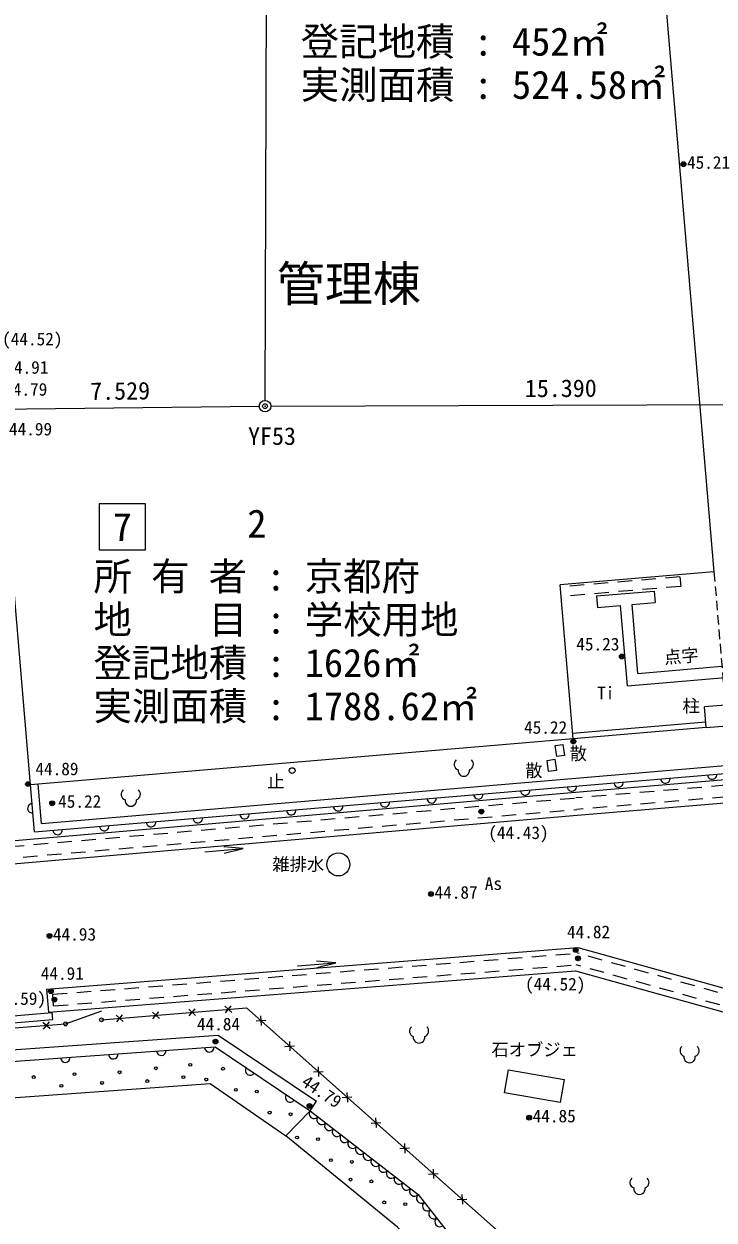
# Model space of a CAD drawing. Units: millimetres, scale not verified. Extents: x -29071210 to -28860960, y -117775216 to -117329466.
# Drawn here: x -28944719 to -28926767, y -117603138 to -117572019 of the extents above; entities that cross this region are included whole.
import ezdxf
from ezdxf.enums import TextEntityAlignment as Align

# ---------------------------------------------------------------- set-up
doc = ezdxf.new("R2010")
doc.units = ezdxf.units.MM
doc.header["$LTSCALE"] = 250
doc.header["$PDMODE"] = 32
doc.header["$PDSIZE"] = 125
doc.linetypes.add('USER4', pattern=[2.5, 1.5, -1])
doc.linetypes.add('USER6', pattern=[1.5, 1, -0.5])
for name, color, linetype, lineweight in [('S-SUV', 7, 'Continuous', 13), ('S-SUV-HTXT', 7, 'Continuous', 13), ('S-SUV-ROW', 7, 'Continuous', 15), ('S-SUV-SRVR', 3, 'Continuous', 13), ('S-SUV-STR', 1, 'Continuous', 25)]:
    doc.layers.add(name, color=color, linetype=linetype, lineweight=lineweight)
doc.layers.add('S-SUV-BMK', color=7, linetype='Continuous')
doc.styles.add('ＭＳ ゴシック', font='')
doc.styles.get('ＭＳ ゴシック').set_extended_font_data('MS Gothic')

# ---------------------------------------------------------------- blocks, each defined once
blk = doc.blocks.new('ﾌﾟﾛｯﾄﾏｰｸ-03_1')
at = {"color": 3, "linetype": 'Continuous', "lineweight": 25}
blk.add_circle((0, 0), 0.5, dxfattribs=at)
at = {"color": 3}
blk.add_point((0, 0), dxfattribs=at)
blk = doc.blocks.new('園庭')
at = {"color": 7, "linetype": 'Continuous', "lineweight": 13}
for centre, start, end in [((-0.4, 0.4), 131.4195, 251.1424), ((0.4, 0.4), 288.8576, 48.5806), ((0, -0.25), 172.1402, 7.8598)]:
    blk.add_arc(centre, 0.6, start, end, dxfattribs=at)
blk = doc.blocks.new('open_arrow')
at = {"color": 0, "linetype": 'Continuous', "lineweight": -2}
blk.add_lwpolyline([(7.5, 1.25), (0, 0), (7.5, -1.25)], dxfattribs=at)
blk = doc.blocks.new('ﾌﾟﾛｯﾄﾏｰｸ-03')
at = {"color": 7, "linetype": 'Continuous', "lineweight": 15}
blk.add_circle((0, 0), 0.5, dxfattribs=at)
at = {"color": 7}
blk.add_point((0, 0), dxfattribs=at)

msp = doc.modelspace()

# ---------------------------------------------------------------- linework, layer by layer
at = {"layer": 'S-SUV', "linetype": 'USER4'}
for p, q in [((-28927655.9, -117586402.4), (-28930766.5, -117586666.1)), ((-28927655.9, -117586402.4), (-28927634.8, -117586651.5)), ((-28927634.8, -117586651.5), (-28930745.7, -117586915.2)), ((-28913380.4, -117590728.4), (-28930362.7, -117592155.3)), ((-28913355.3, -117591027.4), (-28930337.2, -117592454.2)), ((-28945088.9, -117593422.2), (-28930362.7, -117592155.3)), ((-28945362.5, -117593746.8), (-28930337.2, -117592454.2)), ((-28943969.3, -117597264.8), (-28930323.4, -117596194.4)), ((-28914024.5, -117600741), (-28930323.4, -117596194.4)), ((-28943945.8, -117597563.9), (-28930352.8, -117596497.6)), ((-28913975.8, -117601066), (-28930352.8, -117596497.6))]:
    msp.add_line(p, q, dxfattribs=at)
at = {"layer": 'S-SUV'}
for p, q in [((-28929821.6, -117586900.3), (-28928326.9, -117586773.6)), ((-28929821.6, -117586900.3), (-28929796.2, -117587199.2)), ((-28928899.5, -117587123.2), (-28928301.6, -117587072.5)), ((-28928326.9, -117586773.6), (-28928301.6, -117587072.5)), ((-28929796.2, -117587199.2), (-28929198.4, -117587148.5)), ((-28929021, -117589241), (-28929198.4, -117587148.5)), ((-28928747.5, -117588916), (-28928899.5, -117587123.2)), ((-28928747.5, -117588916), (-28924278, -117588526.5)), ((-28929021, -117589241), (-28924256.3, -117588825.7)), ((-28930448.5, -117590468.5), (-28926982, -117590177)), ((-28926969.5, -117590326.5), (-28930436, -117590618)), ((-28930375.4, -117592005.8), (-28913542.4, -117590591.5)), ((-28944265, -117592822.8), (-28922582.1, -117590984.2)), ((-28930324.5, -117592603.6), (-28912396.1, -117591097.3)), ((-28944448, -117593039), (-28922560, -117591183.1)), ((-28944952.1, -117593259.8), (-28930375.4, -117592005.8)), ((-28944448, -117593039), (-28944548, -117591817)), ((-28944265, -117592822.8), (-28944348.7, -117591800.1)), ((-28945499.3, -117593909.1), (-28930324.5, -117592603.6)), ((-28940012.7, -117593554.7), (-28939016.4, -117593469)), ((-28944130.6, -117597127), (-28930308.6, -117596042.8)), ((-28930308.6, -117596042.8), (-28914108.7, -117600561.8)), ((-28944083.7, -117597725.2), (-28930367.6, -117596649.2)), ((-28937602.5, -117596522.5), (-28936605.5, -117596444.3)), ((-28930367.6, -117596649.2), (-28914109.8, -117601184.4)), ((-28944130.6, -117597127), (-28944083.7, -117597725.2)), ((-28943945.8, -117597563.9), (-28943969.3, -117597264.8)), ((-28942700, -117597928), (-28938929, -117597616)), ((-28940433.7, -117597651.8), (-28940252.5, -117597814.2)), ((-28940419.2, -117597828), (-28940267.1, -117597638)), ((-28939491, -117597573.8), (-28939309.8, -117597736.2)), ((-28939476.4, -117597750), (-28939324.3, -117597560)), ((-28938929, -117597616), (-28932199, -117603595)), ((-28952723, -117598629), (-28943969.5, -117597920)), ((-28952538.8, -117598433.5), (-28943984, -117597740.5)), ((-28943969.5, -117597920), (-28943984, -117597740.5)), ((-28943638, -117598034), (-28942694.6, -117597693)), ((-28942319.2, -117597807.8), (-28942138, -117597970.2)), ((-28942304.7, -117597984), (-28942152.6, -117597794)), ((-28941376.5, -117597729.8), (-28941195.3, -117597892.2)), ((-28941361.9, -117597906), (-28941209.8, -117597716)), ((-28938679.9, -117597955.5), (-28938430.3, -117597940.8)), ((-28938562.5, -117597823.4), (-28938547.7, -117598073)), ((-28980210, -117600883), (-28943638, -117598034)), ((-28944226.4, -117597991.2), (-28944038, -117598153.8)), ((-28944212.7, -117598167.4), (-28944051.7, -117597977.6)), ((-28948247.6, -117598940.2), (-28939664.2, -117598326.4)), ((-28939664.2, -117598326.4), (-28937108.5, -117600047.1)), ((-28937814.7, -117598487.7), (-28937799.9, -117598737.3)), ((-28948010, -117599224), (-28939746, -117598633)), ((-28939746, -117598633), (-28937276, -117600296)), ((-28937932.1, -117598619.9), (-28937682.5, -117598605.1)), ((-28937066.9, -117599152), (-28937052.2, -117599401.6)), ((-28937184.4, -117599284.2), (-28936934.8, -117599269.5)), ((-28947954, -117600173), (-28939871, -117599582)), ((-28939871, -117599582), (-28937907, -117600949)), ((-28936319.2, -117599816.4), (-28936304.4, -117600066)), ((-28937276, -117600296), (-28937108.5, -117600041.1)), ((-28936436.6, -117599948.5), (-28936187, -117599933.8)), ((-28937907, -117600949), (-28937276, -117600296)), ((-28937276, -117600296), (-28934462, -117602469)), ((-28935688.8, -117600612.9), (-28935439.2, -117600598.1)), ((-28935571.4, -117600480.7), (-28935556.6, -117600730.3)), ((-28934941, -117601277.2), (-28934691.4, -117601262.5)), ((-28934823.6, -117601145), (-28934808.8, -117601394.6)), ((-28934193.2, -117601941.5), (-28933943.6, -117601926.8)), ((-28934075.8, -117601809.4), (-28934061.1, -117602059)), ((-28934462, -117602469), (-28932865, -117604513.4)), ((-28933445.5, -117602605.9), (-28933195.9, -117602591.1)), ((-28933328.1, -117602473.7), (-28933313.3, -117602723.3))]:
    msp.add_line(p, q, dxfattribs=at)
for points in [[(-28930859, -117591081.1), (-28930898.8, -117590788.6), (-28930697, -117590761.1), (-28930657.2, -117591053.6)], [(-28931071, -117591470.1), (-28931110.8, -117591177.6), (-28930909, -117591150.1), (-28930869.2, -117591442.6)], [(-28932116.7, -117599227.2), (-28930668.4, -117599481.5), (-28930773.7, -117600081.2), (-28932222, -117599827)]]:
    msp.add_lwpolyline(points, close=True, dxfattribs=at)
msp.add_lwpolyline([(-28933212, -117604584), (-28933763, -117604589), (-28935002, -117603324), (-28937907, -117600949)], dxfattribs=at)
for centre, radius in [((-28937742, -117591445), 75), ((-28936540, -117593885), 300), ((-28942700, -117597928), 50), ((-28943638, -117598034), 50), ((-28941289.1, -117599189.5), 37.5), ((-28940393.2, -117599100.2), 37.5), ((-28939541, -117599201.4), 37.5), ((-28944463, -117599416.5), 37.5), ((-28943405, -117599340.8), 37.5), ((-28942230.7, -117599291.9), 37.5), ((-28941511.7, -117599521), 37.5), ((-28940570, -117599418.5), 37.5), ((-28939975.1, -117599483.7), 37.5), ((-28943743.9, -117599645.5), 37.5), ((-28942686, -117599569.9), 37.5), ((-28939206.4, -117599748.8), 37.5), ((-28938661.1, -117599793.8), 37.5), ((-28938326.6, -117600341.2), 37.5), ((-28937781.3, -117600386.1), 37.5), ((-28937615.5, -117600988.3), 37.5), ((-28937070.3, -117601033.3), 37.5), ((-28936735.7, -117601580.7), 37.5), ((-28936190.4, -117601625.6), 37.5), ((-28936225.4, -117602085.5), 37.5), ((-28935680.1, -117602130.5), 37.5), ((-28935345.6, -117602677.9), 37.5), ((-28934800.3, -117602722.8), 37.5)]:
    msp.add_circle(centre, radius, dxfattribs=at)
for centre, radius, start, end in [((-28929249.4, -117591753.2), 122.1, 183.48608, 6.20712), ((-28928033.1, -117591650.1), 122.1, 183.48608, 6.20712), ((-28926816.8, -117591546.9), 122.1, 183.48608, 6.20712), ((-28932898.3, -117592062.6), 122.1, 183.48608, 6.20712), ((-28931682, -117591959.5), 122.1, 183.48608, 6.20712), ((-28930465.7, -117591856.3), 122.1, 183.48608, 6.20712), ((-28944501.1, -117592425.5), 122.1, 93.3174, 276.03844), ((-28936547.2, -117592372), 122.1, 183.48608, 6.20712), ((-28935330.9, -117592268.9), 122.1, 183.48608, 6.20712), ((-28934114.6, -117592165.7), 122.1, 183.48608, 6.20712), ((-28940196.1, -117592681.4), 122.1, 183.48608, 6.20712), ((-28938979.8, -117592578.3), 122.1, 183.48608, 6.20712), ((-28937763.5, -117592475.1), 122.1, 183.48608, 6.20712), ((-28943845, -117592990.8), 122.1, 183.48608, 6.20712), ((-28942628.7, -117592887.6), 122.1, 183.48608, 6.20712), ((-28941412.4, -117592784.5), 122.1, 183.48608, 6.20712), ((-28943641.2, -117598911.4), 125.1, 184.15553, 4.02556), ((-28942393, -117598822.2), 125.1, 184.15553, 4.02556), ((-28941144.7, -117598732.9), 125.1, 184.15553, 4.02556), ((-28939896.5, -117598643.6), 125.1, 184.15553, 4.02556), ((-28938833, -117599247.5), 125.1, 146.11342, 325.98344), ((-28937795, -117599946.4), 125.1, 146.11342, 325.98344), ((-28937174.3, -117600372), 127, 143.2233, 321.42532), ((-28936973.3, -117600527.2), 127, 143.2233, 321.42532), ((-28936772.3, -117600682.5), 127, 143.2233, 321.42532), ((-28936571.3, -117600837.7), 127, 143.2233, 321.42532), ((-28936370.3, -117600992.9), 127, 143.2233, 321.42532), ((-28936169.3, -117601148.1), 127, 143.2233, 321.42532), ((-28935968.3, -117601303.3), 127, 143.2233, 321.42532), ((-28935767.3, -117601458.5), 127, 143.2233, 321.42532), ((-28935566.3, -117601613.7), 127, 143.2233, 321.42532), ((-28935365.3, -117601769), 127, 143.2233, 321.42532), ((-28935164.3, -117601924.2), 127, 143.2233, 321.42532), ((-28934963.3, -117602079.4), 127, 143.2233, 321.42532), ((-28934762.3, -117602234.6), 127, 143.2233, 321.42532), ((-28934561.3, -117602389.8), 127, 143.2233, 321.42532), ((-28934378.4, -117602568.3), 129.8, 130.11616, 305.87635), ((-28934218.7, -117602772.7), 129.8, 130.11616, 305.87635), ((-28934059, -117602977.1), 129.8, 130.11616, 305.87635), ((-28933899.2, -117603181.6), 129.8, 130.11616, 305.87635)]:
    msp.add_arc(centre, radius, start, end, dxfattribs=at)
at = {"layer": 'S-SUV-HTXT', "lineweight": 15}
msp.add_lwpolyline([(-28941559.5, -117584502.7), (-28942759.5, -117584502.7), (-28942759.5, -117585702.7), (-28941559.5, -117585702.7)], close=True, dxfattribs=at)
at = {"layer": 'S-SUV-ROW'}
for p, q in [((-28938446.7, -117581812.8), (-28938334.1, -117547880.1)), ((-28945825.8, -117582041.6), (-28938597.2, -117581964.4)), ((-28938297.2, -117581962.2), (-28923207.1, -117581905.3))]:
    msp.add_line(p, q, dxfattribs=at)
at = {"layer": 'S-SUV-STR'}
for p, q in [((-28928305.5, -117568182.4), (-28926769, -117586277)), ((-28926769, -117586277), (-28930774.4, -117586610.5)), ((-28930436, -117590618), (-28930770.9, -117586613.5)), ((-28926476.4, -117589743.1), (-28927014.5, -117589788.4)), ((-28926969.5, -117590326.3), (-28927014.5, -117589788.4)), ((-28926969.5, -117590326.5), (-28926431.4, -117590281.3))]:
    msp.add_line(p, q, dxfattribs=at)
at = {"layer": 'S-SUV-STR', "linetype": 'USER6'}
msp.add_line((-28926769, -117586277), (-28926476.4, -117589743.1), dxfattribs=at)
at = {"layer": 'S-SUV-STR'}
msp.add_lwpolyline([(-28930436, -117590618), (-28944548, -117591817), (-28946047.9, -117574098), (-28948659, -117574302), (-28948079, -117581488), (-28954904, -117581999), (-28954094, -117591921), (-28989628, -117594817), (-28990156.6, -117587801), (-29007137.6, -117589171), (-29007713, -117581495)], dxfattribs=at)

# ---------------------------------------------------------------- block references
at = {"layer": 'S-SUV', "xscale": 250, "yscale": 250}
for p in [(-28933278.3, -117591380.6), (-28941939, -117592159), (-28934441.4, -117598319.3), (-28927403.1, -117598831.1), (-28928708.4, -117602260.7)]:
    msp.add_blockref('園庭', p, dxfattribs=at)
at = {"layer": 'S-SUV', "xscale": 66.7, "yscale": 66.7}
for p, rotation in [((-28939016.4, -117593469), 184.9), ((-28936605.5, -117596444.3), 184.5)]:
    msp.add_blockref('open_arrow', p, dxfattribs=dict(at, rotation=rotation))
at = {"layer": 'S-SUV-BMK', "xscale": 300, "yscale": 300}
msp.add_blockref('ﾌﾟﾛｯﾄﾏｰｸ-03', (-28938447.2, -117581962.8), dxfattribs=at)
at = {"layer": 'S-SUV-SRVR', "xscale": 75, "yscale": 75}
for p in [(-28927562.2, -117575666.9), (-28929165.4, -117588476.5), (-28930427.7, -117590686.9), (-28944611.5, -117591794.8), (-28943983.8, -117592294.8), (-28932820.4, -117592511), (-28934129, -117594655), (-28944055, -117595746), (-28930363.9, -117596113.2), (-28930305.4, -117596327.8), (-28944017.4, -117597184.2), (-28943925.2, -117597402.3), (-28939736.9, -117598493.7), (-28937290, -117600167.6), (-28931577, -117600474)]:
    msp.add_blockref('ﾌﾟﾛｯﾄﾏｰｸ-03_1', p, dxfattribs=at)

# ---------------------------------------------------------------- texts
at = {"layer": 'S-SUV-BMK', "style": 'ＭＳ ゴシック'}
msp.add_text('YF53', height=458.2, dxfattribs=at).set_placement((-28938889.5, -117582511.9), align=Align.TOP_LEFT)
at = {"layer": 'S-SUV-HTXT', "style": 'ＭＳ ゴシック'}
for s, height, p in [('登記地積 : 452㎡', 733.1, (-28937519.1, -117573063.2)), ('実測面積 : 524.58㎡', 733.1, (-28937519.1, -117574188.2)), ('所 有 者 : 京都府', 733.1, (-28942909.5, -117586977.7)), ('地\u3000\u3000目 : 学校用地', 733.1, (-28942909.5, -117588102.7)), ('登記地積 : 1626㎡', 733.1, (-28942909.5, -117589227.7)), ('実測面積 : 1788.62㎡', 733.1, (-28942909.5, -117590352.7)), ('Ti', 329.9, (-28929810.8, -117589689.6)), ('柱', 329.9, (-28927588.9, -117590024.9)), ('散', 329.9, (-28930523, -117591263.9)), ('散', 329.9, (-28931679, -117591705.4)), ('止', 329.9, (-28938390.2, -117591989.8)), ('As', 329.9, (-28932730.9, -117594646.6)), ('石オブジェ', 329.9, (-28932558.8, -117598967.9))]:
    msp.add_text(s, height=height, dxfattribs=at).set_placement(p, align=Align.BOTTOM_LEFT)
for s, height, p in [('管理棟', 916.4, (-28936267.4, -117578776.6)), ('7', 733.1, (-28942159.5, -117585102.7))]:
    msp.add_text(s, height=height, dxfattribs=at).set_placement(p, align=Align.MIDDLE_CENTER)
for s, rotation, p in [('7.529', 0.612, (-28942216.2, -117581565.5)), ('15.390', 0.216, (-28930753.8, -117581496.3))]:
    msp.add_text(s, height=458.2, rotation=rotation, dxfattribs=at).set_placement(p, align=Align.MIDDLE_CENTER)
msp.add_text('2', height=733.1, dxfattribs=at).set_placement((-28938409.5, -117585602.7), align=Align.BOTTOM_RIGHT)
msp.add_text('点字', height=329.9, rotation=4.889, dxfattribs=at).set_placement((-28928044.4, -117588767.2), align=Align.BOTTOM_LEFT)
msp.add_text('雑排水', height=329.9, dxfattribs=at).set_placement((-28936907.1, -117593881.5), align=Align.MIDDLE_RIGHT)
at = {"layer": 'S-SUV-SRVR', "style": 'ＭＳ ゴシック'}
for s, p in [('45.21', (-28927471.3, -117575887.1)), ('44.91', (-28945203.7, -117581218)), ('44.79', (-28945232.1, -117581789)), ('44.99', (-28945107.9, -117582822.8)), ('45.23', (-28930351.3, -117588417.6)), ('45.22', (-28931709.5, -117590584.4)), ('44.89', (-28944421.5, -117591662.5)), ('45.22', (-28943829.2, -117592510.1)), ('44.87', (-28934038.1, -117594875.2)), ('44.82', (-28930592.6, -117595904)), ('44.93', (-28943964.1, -117595966.2)), ('44.91', (-28944281.6, -117596985.6)), ('44.84', (-28940218.4, -117598302.2)), ('44.85', (-28931486.1, -117600694.2))]:
    msp.add_text(s, height=329.9, dxfattribs=at).set_placement(p, align=Align.BOTTOM_LEFT)
for s, p in [('(44.52)', (-28944501.5, -117580480.4)), ('(44.43)', (-28931855.1, -117593323.6)), ('(44.52)', (-28930897.8, -117597263.6)), ('(44.59)', (-28944928.8, -117597638.2))]:
    msp.add_text(s, height=329.9, dxfattribs=at).set_placement(p, align=Align.BOTTOM_CENTER)
msp.add_text('44.79', height=329.9, rotation=326.048, dxfattribs=at).set_placement((-28937583.4, -117599699.5), align=Align.BOTTOM_LEFT)

doc.saveas('drawing.dxf')
